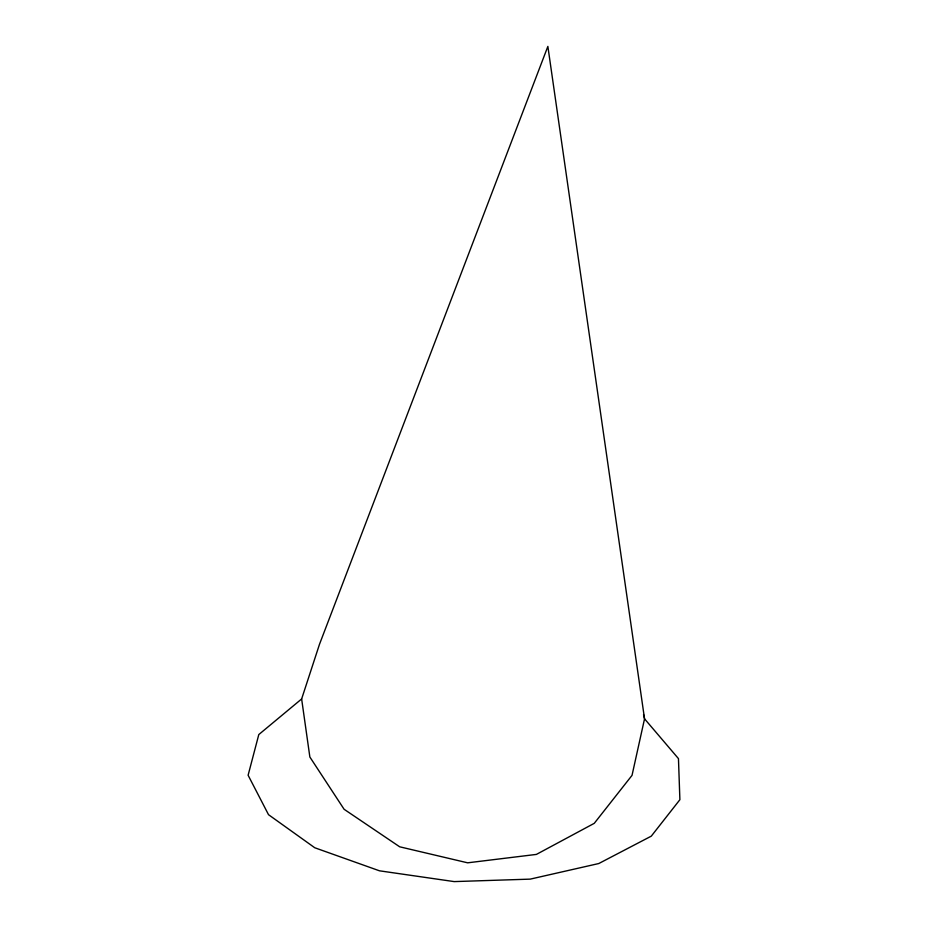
<?xml version="1.0" encoding="UTF-8"?>
<svg xmlns="http://www.w3.org/2000/svg" width="928" height="928" viewBox="0 0 928 928"><rect width="100%" height="100%" fill="white"/><g stroke="black" fill="none" stroke-linecap="round" stroke-linejoin="round"><path stroke-width="1.39" d="M301.635 698.958L319.487 644.31L547.868 46.4L644.542 718.817L632.026 775.367L594.268 823.333L536.396 854.41L467.642 862.82L399.678 846.8L344.102 809.274L309.859 757.004L301.635 698.958L258.796 734.57L248.112 775.24L268.517 814.68L314.778 847.763L379.482 870.812L454.186 881.6L530.201 879.129L598.769 863.539L651.294 836.14L679.888 799.704L678.461 758.617L644.542 718.817L643.533 714.606"/></g></svg>
